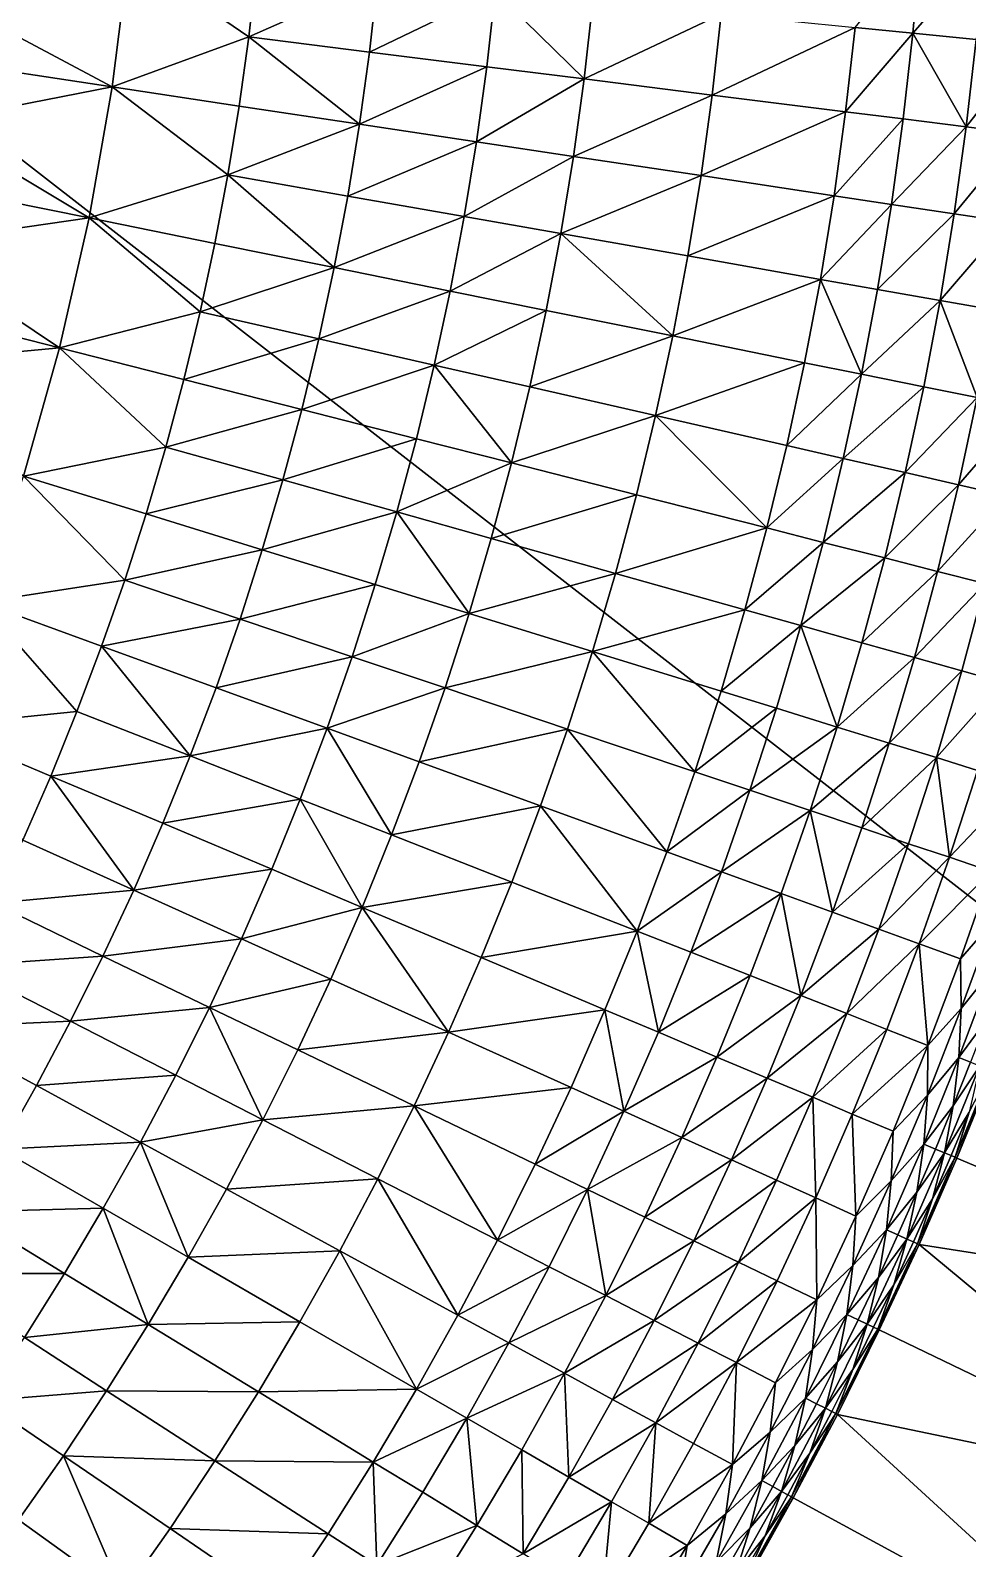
# Model space of a CAD drawing. Header units: millimetres. Extents: x -3750 to 5350, y -3750 to 3750.
# Drawn here: x 1691 to 2311, y -1229 to -226 of the extents above; entities that cross this region are included whole.
import ezdxf

# ---------------------------------------------------------------- set-up
doc = ezdxf.new("R2010")
doc.units = ezdxf.units.MM
doc.header["$MEASUREMENT"] = 0
doc.layers.add('MESH_3D', color=2, linetype='CONTINUOUS')

msp = doc.modelspace()

# ---------------------------------------------------------------- linework, layer by layer
at = {"layer": 'MESH_3D'}
for points in [[(925.3, 3634, 32500), (-2410.5, 2872.7, 32500), (3378.6, -1627.1, 32500)], [(925.3, 3634, 32500), (3634, -925.3, 32500), (3745.3, -186.9, 32500)], [(925.3, 3634, 32500), (3378.6, -1627.1, 32500), (3634, -925.3, 32500)], [(3378.6, -1627.1, 32500), (-2410.5, 2872.7, 32500), (-1955.4, -3199.8, 32500)], [(1756.3, -175.7, -885.2), (1745.4, -263.1, -885.2), (1637.2, -205.2, -939.1)], [(1756.3, -175.7, -885.2), (1835.6, -230, -840.8), (1745.4, -263.1, -885.2)], [(1756.3, -175.7, -885.2), (1840.8, -184.2, -840.8), (1835.6, -230, -840.8)], [(2279.6, -170.8, -506.1), (2274.6, -227.6, -506.1), (2236.5, -223.8, -547.3)], [(2321.4, -174, -455.7), (2274.6, -227.6, -506.1), (2279.6, -170.8, -506.1)], [(2321.4, -174, -455.7), (2316.4, -231.8, -455.7), (2274.6, -227.6, -506.1)], [(1920.8, -192.2, -794.3), (1835.6, -230, -840.8), (1840.8, -184.2, -840.8)], [(1920.8, -192.2, -794.3), (1915.4, -240, -794.3), (1835.6, -230, -840.8)], [(1998.6, -200, -744.3), (1915.4, -240, -794.3), (1920.8, -192.2, -794.3)], [(1998.6, -200, -744.3), (1993, -249.8, -744.3), (1915.4, -240, -794.3)], [(2057.3, -257.8, -698.4), (1993, -249.8, -744.3), (1998.6, -200, -744.3)], [(2063.1, -206.4, -698.4), (2057.3, -257.8, -698.4), (1998.6, -200, -744.3)], [(1745.4, -263.1, -885.2), (1631.6, -245.9, -939.1), (1637.2, -205.2, -939.1)], [(2147.9, -214.9, -630.5), (2057.3, -257.8, -698.4), (2063.1, -206.4, -698.4)], [(2147.9, -214.9, -630.5), (2141.9, -268.4, -630.5), (2057.3, -257.8, -698.4)], [(2236.5, -223.8, -547.3), (2141.9, -268.4, -630.5), (2147.9, -214.9, -630.5)], [(1745.4, -263.1, -885.2), (1835.6, -230, -840.8), (1829.3, -275.7, -840.8)], [(1908.8, -287.7, -794.3), (1829.3, -275.7, -840.8), (1835.6, -230, -840.8)], [(1915.4, -240, -794.3), (1908.8, -287.7, -794.3), (1835.6, -230, -840.8)], [(2236.5, -223.8, -547.3), (2230.2, -279.5, -547.3), (2141.9, -268.4, -630.5)], [(2274.6, -227.6, -506.1), (2230.2, -279.5, -547.3), (2236.5, -223.8, -547.3)], [(2274.6, -227.6, -506.1), (2268.2, -284.2, -506.1), (2230.2, -279.5, -547.3)], [(2309.9, -289.5, -455.7), (2268.2, -284.2, -506.1), (2274.6, -227.6, -506.1)], [(2316.4, -231.8, -455.7), (2309.9, -289.5, -455.7), (2274.6, -227.6, -506.1)], [(1993, -249.8, -744.3), (1908.8, -287.7, -794.3), (1915.4, -240, -794.3)], [(2352.2, -235.4, -406.8), (2309.9, -289.5, -455.7), (2316.4, -231.8, -455.7)], [(2352.2, -235.4, -406.8), (2345.6, -293.9, -406.8), (2309.9, -289.5, -455.7)], [(1745.4, -263.1, -885.2), (1624.9, -286.5, -939.1), (1631.6, -245.9, -939.1)], [(1993, -249.8, -744.3), (1986.1, -299.4, -744.3), (1908.8, -287.7, -794.3)], [(2057.3, -257.8, -698.4), (1986.1, -299.4, -744.3), (1993, -249.8, -744.3)], [(2057.3, -257.8, -698.4), (2050.2, -309, -698.4), (1986.1, -299.4, -744.3)], [(2141.9, -268.4, -630.5), (2050.2, -309, -698.4), (2057.3, -257.8, -698.4)], [(1745.4, -263.1, -885.2), (1730.1, -349.7, -885.2), (1624.9, -286.5, -939.1)], [(1745.4, -263.1, -885.2), (1821.9, -321.2, -840.8), (1730.1, -349.7, -885.2)], [(1745.4, -263.1, -885.2), (1829.3, -275.7, -840.8), (1821.9, -321.2, -840.8)], [(2141.9, -268.4, -630.5), (2134.6, -321.7, -630.5), (2050.2, -309, -698.4)], [(2230.2, -279.5, -547.3), (2134.6, -321.7, -630.5), (2141.9, -268.4, -630.5)], [(1908.8, -287.7, -794.3), (1821.9, -321.2, -840.8), (1829.3, -275.7, -840.8)], [(2230.2, -279.5, -547.3), (2222.5, -335, -547.3), (2134.6, -321.7, -630.5)], [(2268.2, -284.2, -506.1), (2222.5, -335, -547.3), (2230.2, -279.5, -547.3)], [(1730.1, -349.7, -885.2), (1617.3, -326.9, -939.1), (1624.9, -286.5, -939.1)], [(1908.8, -287.7, -794.3), (1901.1, -335.2, -794.3), (1821.9, -321.2, -840.8)], [(1986.1, -299.4, -744.3), (1901.1, -335.2, -794.3), (1908.8, -287.7, -794.3)], [(2268.2, -284.2, -506.1), (2260.4, -340.7, -506.1), (2222.5, -335, -547.3)], [(2309.9, -289.5, -455.7), (2260.4, -340.7, -506.1), (2268.2, -284.2, -506.1)], [(2309.9, -289.5, -455.7), (2301.9, -347, -455.7), (2260.4, -340.7, -506.1)], [(2345.6, -293.9, -406.8), (2301.9, -347, -455.7), (2309.9, -289.5, -455.7)], [(1986.1, -299.4, -744.3), (1978.1, -348.8, -744.3), (1901.1, -335.2, -794.3)], [(2050.2, -309, -698.4), (1978.1, -348.8, -744.3), (1986.1, -299.4, -744.3)], [(2345.6, -293.9, -406.8), (2337.5, -352.3, -406.8), (2301.9, -347, -455.7)], [(2050.2, -309, -698.4), (2041.9, -360, -698.4), (1978.1, -348.8, -744.3)], [(2134.6, -321.7, -630.5), (2041.9, -360, -698.4), (2050.2, -309, -698.4)], [(1730.1, -349.7, -885.2), (1608.6, -367.2, -939.1), (1617.3, -326.9, -939.1)], [(1730.1, -349.7, -885.2), (1821.9, -321.2, -840.8), (1813.3, -366.6, -840.8)], [(1892.1, -382.5, -794.3), (1813.3, -366.6, -840.8), (1821.9, -321.2, -840.8)], [(1901.1, -335.2, -794.3), (1892.1, -382.5, -794.3), (1821.9, -321.2, -840.8)], [(2134.6, -321.7, -630.5), (2125.9, -374.8, -630.5), (2041.9, -360, -698.4)], [(2222.5, -335, -547.3), (2125.9, -374.8, -630.5), (2134.6, -321.7, -630.5)], [(1978.1, -348.8, -744.3), (1892.1, -382.5, -794.3), (1901.1, -335.2, -794.3)], [(2222.5, -335, -547.3), (2213.5, -390.3, -547.3), (2125.9, -374.8, -630.5)], [(2260.4, -340.7, -506.1), (2213.5, -390.3, -547.3), (2222.5, -335, -547.3)], [(2260.4, -340.7, -506.1), (2251.2, -396.9, -506.1), (2213.5, -390.3, -547.3)], [(2301.9, -347, -455.7), (2251.2, -396.9, -506.1), (2260.4, -340.7, -506.1)], [(1730.1, -349.7, -885.2), (1710.5, -435.5, -885.2), (1608.6, -367.2, -939.1)], [(1730.1, -349.7, -885.2), (1803.6, -411.7, -840.8), (1710.5, -435.5, -885.2)], [(1730.1, -349.7, -885.2), (1813.3, -366.6, -840.8), (1803.6, -411.7, -840.8)], [(1978.1, -348.8, -744.3), (1968.7, -398, -744.3), (1892.1, -382.5, -794.3)], [(2041.9, -360, -698.4), (1968.7, -398, -744.3), (1978.1, -348.8, -744.3)], [(2301.9, -347, -455.7), (2292.6, -404.2, -455.7), (2251.2, -396.9, -506.1)], [(2337.5, -352.3, -406.8), (2292.6, -404.2, -455.7), (2301.9, -347, -455.7)], [(2041.9, -360, -698.4), (2032.3, -410.8, -698.4), (1968.7, -398, -744.3)], [(2115.9, -427.7, -630.5), (2032.3, -410.8, -698.4), (2041.9, -360, -698.4)], [(2125.9, -374.8, -630.5), (2115.9, -427.7, -630.5), (2041.9, -360, -698.4)], [(2337.5, -352.3, -406.8), (2328, -410.5, -406.8), (2292.6, -404.2, -455.7)], [(1710.5, -435.5, -885.2), (1599, -407.1, -939.1), (1608.6, -367.2, -939.1)], [(1892.1, -382.5, -794.3), (1803.6, -411.7, -840.8), (1813.3, -366.6, -840.8)], [(2213.5, -390.3, -547.3), (2115.9, -427.7, -630.5), (2125.9, -374.8, -630.5)], [(1892.1, -382.5, -794.3), (1882, -429.5, -794.3), (1803.6, -411.7, -840.8)], [(1968.7, -398, -744.3), (1882, -429.5, -794.3), (1892.1, -382.5, -794.3)], [(2213.5, -390.3, -547.3), (2203.1, -445.4, -547.3), (2115.9, -427.7, -630.5)], [(2240.6, -453, -506.1), (2203.1, -445.4, -547.3), (2213.5, -390.3, -547.3)], [(2251.2, -396.9, -506.1), (2240.6, -453, -506.1), (2213.5, -390.3, -547.3)], [(1968.7, -398, -744.3), (1958.2, -446.9, -744.3), (1882, -429.5, -794.3)], [(2032.3, -410.8, -698.4), (1958.2, -446.9, -744.3), (1968.7, -398, -744.3)], [(2292.6, -404.2, -455.7), (2240.6, -453, -506.1), (2251.2, -396.9, -506.1)], [(1710.5, -435.5, -885.2), (1588.3, -446.9, -939.1), (1599, -407.1, -939.1)], [(2032.3, -410.8, -698.4), (2021.4, -461.4, -698.4), (1958.2, -446.9, -744.3)], [(2115.9, -427.7, -630.5), (2021.4, -461.4, -698.4), (2032.3, -410.8, -698.4)], [(2292.6, -404.2, -455.7), (2281.8, -461.3, -455.7), (2240.6, -453, -506.1)], [(2317.1, -468.4, -406.8), (2281.8, -461.3, -455.7), (2292.6, -404.2, -455.7)], [(2328, -410.5, -406.8), (2317.1, -468.4, -406.8), (2292.6, -404.2, -455.7)], [(1710.5, -435.5, -885.2), (1803.6, -411.7, -840.8), (1792.8, -456.5, -840.8)], [(1882, -429.5, -794.3), (1792.8, -456.5, -840.8), (1803.6, -411.7, -840.8)], [(1882, -429.5, -794.3), (1870.7, -476.3, -794.3), (1792.8, -456.5, -840.8)], [(1958.2, -446.9, -744.3), (1870.7, -476.3, -794.3), (1882, -429.5, -794.3)], [(2115.9, -427.7, -630.5), (2104.5, -480.3, -630.5), (2021.4, -461.4, -698.4)], [(2203.1, -445.4, -547.3), (2104.5, -480.3, -630.5), (2115.9, -427.7, -630.5)], [(1710.5, -435.5, -885.2), (1686.7, -520.3, -885.2), (1588.3, -446.9, -939.1)], [(1710.5, -435.5, -885.2), (1780.9, -501.1, -840.8), (1686.7, -520.3, -885.2)], [(1710.5, -435.5, -885.2), (1792.8, -456.5, -840.8), (1780.9, -501.1, -840.8)], [(1958.2, -446.9, -744.3), (1946.5, -495.6, -744.3), (1870.7, -476.3, -794.3)], [(2009.3, -511.6, -698.4), (1946.5, -495.6, -744.3), (1958.2, -446.9, -744.3)], [(2021.4, -461.4, -698.4), (2009.3, -511.6, -698.4), (1958.2, -446.9, -744.3)], [(2203.1, -445.4, -547.3), (2191.3, -500.1, -547.3), (2104.5, -480.3, -630.5)], [(2240.6, -453, -506.1), (2191.3, -500.1, -547.3), (2203.1, -445.4, -547.3)], [(1870.7, -476.3, -794.3), (1780.9, -501.1, -840.8), (1792.8, -456.5, -840.8)], [(2104.5, -480.3, -630.5), (2009.3, -511.6, -698.4), (2021.4, -461.4, -698.4)], [(2240.6, -453, -506.1), (2228.6, -508.7, -506.1), (2191.3, -500.1, -547.3)], [(2281.8, -461.3, -455.7), (2228.6, -508.7, -506.1), (2240.6, -453, -506.1)], [(2281.8, -461.3, -455.7), (2269.6, -518, -455.7), (2228.6, -508.7, -506.1)], [(2317.1, -468.4, -406.8), (2269.6, -518, -455.7), (2281.8, -461.3, -455.7)], [(2317.1, -468.4, -406.8), (2304.7, -526, -406.8), (2269.6, -518, -455.7)], [(2349.1, -474.9, -355.7), (2304.7, -526, -406.8), (2317.1, -468.4, -406.8)], [(1870.7, -476.3, -794.3), (1858.2, -522.8, -794.3), (1780.9, -501.1, -840.8)], [(1946.5, -495.6, -744.3), (1858.2, -522.8, -794.3), (1870.7, -476.3, -794.3)], [(2104.5, -480.3, -630.5), (2091.9, -532.7, -630.5), (2009.3, -511.6, -698.4)], [(2178.1, -554.6, -547.3), (2091.9, -532.7, -630.5), (2104.5, -480.3, -630.5)], [(2191.3, -500.1, -547.3), (2178.1, -554.6, -547.3), (2104.5, -480.3, -630.5)], [(2349.1, -474.9, -355.7), (2336.5, -533.3, -355.7), (2304.7, -526, -406.8)], [(1686.7, -520.3, -885.2), (1780.9, -501.1, -840.8), (1767.8, -545.3, -840.8)], [(1858.2, -522.8, -794.3), (1767.8, -545.3, -840.8), (1780.9, -501.1, -840.8)], [(1946.5, -495.6, -744.3), (1933.5, -544, -744.3), (1858.2, -522.8, -794.3)], [(2009.3, -511.6, -698.4), (1933.5, -544, -744.3), (1946.5, -495.6, -744.3)], [(2228.6, -508.7, -506.1), (2178.1, -554.6, -547.3), (2191.3, -500.1, -547.3)], [(2009.3, -511.6, -698.4), (1995.9, -561.6, -698.4), (1933.5, -544, -744.3)], [(2091.9, -532.7, -630.5), (1995.9, -561.6, -698.4), (2009.3, -511.6, -698.4)], [(2228.6, -508.7, -506.1), (2215.3, -564.1, -506.1), (2178.1, -554.6, -547.3)], [(2269.6, -518, -455.7), (2215.3, -564.1, -506.1), (2228.6, -508.7, -506.1)], [(1686.7, -520.3, -885.2), (1753.7, -589.2, -840.8), (1658.6, -603.7, -885.2)], [(1686.7, -520.3, -885.2), (1767.8, -545.3, -840.8), (1753.7, -589.2, -840.8)], [(2269.6, -518, -455.7), (2256, -574.4, -455.7), (2215.3, -564.1, -506.1)], [(2304.7, -526, -406.8), (2256, -574.4, -455.7), (2269.6, -518, -455.7)], [(1858.2, -522.8, -794.3), (1844.6, -569, -794.3), (1767.8, -545.3, -840.8)], [(1933.5, -544, -744.3), (1844.6, -569, -794.3), (1858.2, -522.8, -794.3)], [(2304.7, -526, -406.8), (2290.8, -583.3, -406.8), (2256, -574.4, -455.7)], [(2336.5, -533.3, -355.7), (2290.8, -583.3, -406.8), (2304.7, -526, -406.8)], [(2091.9, -532.7, -630.5), (2078, -584.7, -630.5), (1995.9, -561.6, -698.4)], [(2178.1, -554.6, -547.3), (2078, -584.7, -630.5), (2091.9, -532.7, -630.5)], [(2336.5, -533.3, -355.7), (2322.5, -591.4, -355.7), (2290.8, -583.3, -406.8)], [(1844.6, -569, -794.3), (1753.7, -589.2, -840.8), (1767.8, -545.3, -840.8)], [(1933.5, -544, -744.3), (1919.3, -592, -744.3), (1844.6, -569, -794.3)], [(1981.3, -611.1, -698.4), (1919.3, -592, -744.3), (1933.5, -544, -744.3)], [(1995.9, -561.6, -698.4), (1981.3, -611.1, -698.4), (1933.5, -544, -744.3)], [(2078, -584.7, -630.5), (1981.3, -611.1, -698.4), (1995.9, -561.6, -698.4)], [(2178.1, -554.6, -547.3), (2163.6, -608.7, -547.3), (2078, -584.7, -630.5)], [(2215.3, -564.1, -506.1), (2163.6, -608.7, -547.3), (2178.1, -554.6, -547.3)], [(1844.6, -569, -794.3), (1829.9, -614.8, -794.3), (1753.7, -589.2, -840.8)], [(1919.3, -592, -744.3), (1829.9, -614.8, -794.3), (1844.6, -569, -794.3)], [(2215.3, -564.1, -506.1), (2200.5, -619.1, -506.1), (2163.6, -608.7, -547.3)], [(2256, -574.4, -455.7), (2200.5, -619.1, -506.1), (2215.3, -564.1, -506.1)], [(2256, -574.4, -455.7), (2240.9, -630.5, -455.7), (2200.5, -619.1, -506.1)], [(2290.8, -583.3, -406.8), (2240.9, -630.5, -455.7), (2256, -574.4, -455.7)], [(1658.6, -603.7, -885.2), (1753.7, -589.2, -840.8), (1738.4, -632.7, -840.8)], [(1829.9, -614.8, -794.3), (1738.4, -632.7, -840.8), (1753.7, -589.2, -840.8)], [(1919.3, -592, -744.3), (1904, -639.7, -744.3), (1829.9, -614.8, -794.3)], [(1981.3, -611.1, -698.4), (1904, -639.7, -744.3), (1919.3, -592, -744.3)], [(2078, -584.7, -630.5), (2062.8, -636.3, -630.5), (1981.3, -611.1, -698.4)], [(2163.6, -608.7, -547.3), (2062.8, -636.3, -630.5), (2078, -584.7, -630.5)], [(2290.8, -583.3, -406.8), (2275.6, -640.2, -406.8), (2240.9, -630.5, -455.7)], [(2322.5, -591.4, -355.7), (2275.6, -640.2, -406.8), (2290.8, -583.3, -406.8)], [(2322.5, -591.4, -355.7), (2307.1, -649.1, -355.7), (2275.6, -640.2, -406.8)], [(2334.4, -656.8, -303.8), (2307.1, -649.1, -355.7), (2322.5, -591.4, -355.7)], [(1658.6, -603.7, -885.2), (1722.1, -675.9, -840.8), (1626.5, -685.6, -885.2)], [(1658.6, -603.7, -885.2), (1738.4, -632.7, -840.8), (1722.1, -675.9, -840.8)], [(1981.3, -611.1, -698.4), (1965.4, -660.3, -698.4), (1904, -639.7, -744.3)], [(2062.8, -636.3, -630.5), (1965.4, -660.3, -698.4), (1981.3, -611.1, -698.4)], [(2163.6, -608.7, -547.3), (2147.8, -662.5, -547.3), (2062.8, -636.3, -630.5)], [(2200.5, -619.1, -506.1), (2147.8, -662.5, -547.3), (2163.6, -608.7, -547.3)], [(1829.9, -614.8, -794.3), (1814, -660.2, -794.3), (1738.4, -632.7, -840.8)], [(1904, -639.7, -744.3), (1814, -660.2, -794.3), (1829.9, -614.8, -794.3)], [(2200.5, -619.1, -506.1), (2184.4, -673.8, -506.1), (2147.8, -662.5, -547.3)], [(2224.5, -686.2, -455.7), (2184.4, -673.8, -506.1), (2200.5, -619.1, -506.1)], [(2240.9, -630.5, -455.7), (2224.5, -686.2, -455.7), (2200.5, -619.1, -506.1)], [(2275.6, -640.2, -406.8), (2224.5, -686.2, -455.7), (2240.9, -630.5, -455.7)], [(1796.9, -705.2, -794.3), (1722.1, -675.9, -840.8), (1738.4, -632.7, -840.8)], [(1814, -660.2, -794.3), (1796.9, -705.2, -794.3), (1738.4, -632.7, -840.8)], [(1904, -639.7, -744.3), (1887.4, -687, -744.3), (1814, -660.2, -794.3)], [(1965.4, -660.3, -698.4), (1887.4, -687, -744.3), (1904, -639.7, -744.3)], [(2062.8, -636.3, -630.5), (2046.3, -687.5, -630.5), (1965.4, -660.3, -698.4)], [(2130.6, -715.8, -547.3), (2046.3, -687.5, -630.5), (2062.8, -636.3, -630.5)], [(2147.8, -662.5, -547.3), (2130.6, -715.8, -547.3), (2062.8, -636.3, -630.5)], [(2275.6, -640.2, -406.8), (2258.9, -696.8, -406.8), (2224.5, -686.2, -455.7)], [(2307.1, -649.1, -355.7), (2258.9, -696.8, -406.8), (2275.6, -640.2, -406.8)], [(2307.1, -649.1, -355.7), (2290.2, -706.4, -355.7), (2258.9, -696.8, -406.8)], [(2334.4, -656.8, -303.8), (2290.2, -706.4, -355.7), (2307.1, -649.1, -355.7)], [(1887.4, -687, -744.3), (1796.9, -705.2, -794.3), (1814, -660.2, -794.3)], [(1965.4, -660.3, -698.4), (1948.3, -709.1, -698.4), (1887.4, -687, -744.3)], [(2046.3, -687.5, -630.5), (1948.3, -709.1, -698.4), (1965.4, -660.3, -698.4)], [(2334.4, -656.8, -303.8), (2317.3, -714.8, -303.8), (2290.2, -706.4, -355.7)], [(2184.4, -673.8, -506.1), (2130.6, -715.8, -547.3), (2147.8, -662.5, -547.3)], [(1626.5, -685.6, -885.2), (1722.1, -675.9, -840.8), (1704.7, -718.6, -840.8)], [(1796.9, -705.2, -794.3), (1704.7, -718.6, -840.8), (1722.1, -675.9, -840.8)], [(2184.4, -673.8, -506.1), (2166.9, -728, -506.1), (2130.6, -715.8, -547.3)], [(2224.5, -686.2, -455.7), (2166.9, -728, -506.1), (2184.4, -673.8, -506.1)], [(1626.5, -685.6, -885.2), (1704.7, -718.6, -840.8), (1686.3, -760.9, -840.8)], [(1887.4, -687, -744.3), (1869.7, -733.8, -744.3), (1796.9, -705.2, -794.3)], [(1930.1, -757.5, -698.4), (1869.7, -733.8, -744.3), (1887.4, -687, -744.3)], [(1948.3, -709.1, -698.4), (1930.1, -757.5, -698.4), (1887.4, -687, -744.3)], [(2046.3, -687.5, -630.5), (2028.5, -738.3, -630.5), (1948.3, -709.1, -698.4)], [(2112.1, -768.7, -547.3), (2028.5, -738.3, -630.5), (2046.3, -687.5, -630.5)], [(2130.6, -715.8, -547.3), (2112.1, -768.7, -547.3), (2046.3, -687.5, -630.5)], [(2224.5, -686.2, -455.7), (2206.7, -741.4, -455.7), (2166.9, -728, -506.1)], [(2258.9, -696.8, -406.8), (2206.7, -741.4, -455.7), (2224.5, -686.2, -455.7)], [(2258.9, -696.8, -406.8), (2240.8, -752.9, -406.8), (2206.7, -741.4, -455.7)], [(2290.2, -706.4, -355.7), (2240.8, -752.9, -406.8), (2258.9, -696.8, -406.8)], [(1796.9, -705.2, -794.3), (1778.8, -749.8, -794.3), (1704.7, -718.6, -840.8)], [(1869.7, -733.8, -744.3), (1778.8, -749.8, -794.3), (1796.9, -705.2, -794.3)], [(2028.5, -738.3, -630.5), (1930.1, -757.5, -698.4), (1948.3, -709.1, -698.4)], [(2290.2, -706.4, -355.7), (2271.8, -763.3, -355.7), (2240.8, -752.9, -406.8)], [(2298.8, -772.3, -303.8), (2271.8, -763.3, -355.7), (2290.2, -706.4, -355.7)], [(2317.3, -714.8, -303.8), (2298.8, -772.3, -303.8), (2290.2, -706.4, -355.7)], [(1759.6, -793.9, -794.3), (1686.3, -760.9, -840.8), (1704.7, -718.6, -840.8)], [(1778.8, -749.8, -794.3), (1759.6, -793.9, -794.3), (1704.7, -718.6, -840.8)], [(2166.9, -728, -506.1), (2112.1, -768.7, -547.3), (2130.6, -715.8, -547.3)], [(2345.2, -723.4, -238.1), (2298.8, -772.3, -303.8), (2317.3, -714.8, -303.8)], [(2166.9, -728, -506.1), (2148.1, -781.8, -506.1), (2112.1, -768.7, -547.3)], [(2206.7, -741.4, -455.7), (2148.1, -781.8, -506.1), (2166.9, -728, -506.1)], [(2345.2, -723.4, -238.1), (2326.4, -781.6, -238.1), (2298.8, -772.3, -303.8)], [(1869.7, -733.8, -744.3), (1850.9, -780.2, -744.3), (1778.8, -749.8, -794.3)], [(1910.6, -805.4, -698.4), (1850.9, -780.2, -744.3), (1869.7, -733.8, -744.3)], [(1930.1, -757.5, -698.4), (1910.6, -805.4, -698.4), (1869.7, -733.8, -744.3)], [(2028.5, -738.3, -630.5), (2009.5, -788.7, -630.5), (1930.1, -757.5, -698.4)], [(2092.3, -821.1, -547.3), (2009.5, -788.7, -630.5), (2028.5, -738.3, -630.5)], [(2112.1, -768.7, -547.3), (2092.3, -821.1, -547.3), (2028.5, -738.3, -630.5)], [(2206.7, -741.4, -455.7), (2187.5, -796.2, -455.7), (2148.1, -781.8, -506.1)], [(2221.4, -808.5, -406.8), (2187.5, -796.2, -455.7), (2206.7, -741.4, -455.7)], [(2240.8, -752.9, -406.8), (2221.4, -808.5, -406.8), (2206.7, -741.4, -455.7)], [(1850.9, -780.2, -744.3), (1759.6, -793.9, -794.3), (1778.8, -749.8, -794.3)], [(1759.6, -793.9, -794.3), (1666.8, -802.7, -840.8), (1686.3, -760.9, -840.8)], [(2009.5, -788.7, -630.5), (1910.6, -805.4, -698.4), (1930.1, -757.5, -698.4)], [(2271.8, -763.3, -355.7), (2221.4, -808.5, -406.8), (2240.8, -752.9, -406.8)], [(2148.1, -781.8, -506.1), (2092.3, -821.1, -547.3), (2112.1, -768.7, -547.3)], [(2271.8, -763.3, -355.7), (2252.1, -819.7, -355.7), (2221.4, -808.5, -406.8)], [(2298.8, -772.3, -303.8), (2252.1, -819.7, -355.7), (2271.8, -763.3, -355.7)], [(2298.8, -772.3, -303.8), (2278.8, -829.4, -303.8), (2252.1, -819.7, -355.7)], [(2326.4, -781.6, -238.1), (2278.8, -829.4, -303.8), (2298.8, -772.3, -303.8)], [(1850.9, -780.2, -744.3), (1830.8, -826.1, -744.3), (1759.6, -793.9, -794.3)], [(1910.6, -805.4, -698.4), (1830.8, -826.1, -744.3), (1850.9, -780.2, -744.3)], [(2148.1, -781.8, -506.1), (2127.9, -835.1, -506.1), (2092.3, -821.1, -547.3)], [(2187.5, -796.2, -455.7), (2127.9, -835.1, -506.1), (2148.1, -781.8, -506.1)], [(2326.4, -781.6, -238.1), (2306.2, -839.4, -238.1), (2278.8, -829.4, -303.8)], [(2327.7, -814.5, -205.3), (2306.2, -839.4, -238.1), (2326.4, -781.6, -238.1)], [(2009.5, -788.7, -630.5), (1989.2, -838.5, -630.5), (1910.6, -805.4, -698.4)], [(2092.3, -821.1, -547.3), (1989.2, -838.5, -630.5), (2009.5, -788.7, -630.5)], [(1739.2, -837.6, -794.3), (1646.3, -844, -840.8), (1666.8, -802.7, -840.8)], [(1759.6, -793.9, -794.3), (1739.2, -837.6, -794.3), (1666.8, -802.7, -840.8)], [(1830.8, -826.1, -744.3), (1739.2, -837.6, -794.3), (1759.6, -793.9, -794.3)], [(2187.5, -796.2, -455.7), (2167, -850.5, -455.7), (2127.9, -835.1, -506.1)], [(2200.5, -863.6, -406.8), (2167, -850.5, -455.7), (2187.5, -796.2, -455.7)], [(2221.4, -808.5, -406.8), (2200.5, -863.6, -406.8), (2187.5, -796.2, -455.7)], [(1910.6, -805.4, -698.4), (1889.9, -852.8, -698.4), (1830.8, -826.1, -744.3)], [(1967.6, -887.8, -630.5), (1889.9, -852.8, -698.4), (1910.6, -805.4, -698.4)], [(1989.2, -838.5, -630.5), (1967.6, -887.8, -630.5), (1910.6, -805.4, -698.4)], [(2252.1, -819.7, -355.7), (2200.5, -863.6, -406.8), (2221.4, -808.5, -406.8)], [(2092.3, -821.1, -547.3), (2071.1, -873.1, -547.3), (1989.2, -838.5, -630.5)], [(2106.4, -887.9, -506.1), (2071.1, -873.1, -547.3), (2092.3, -821.1, -547.3)], [(2127.9, -835.1, -506.1), (2106.4, -887.9, -506.1), (2092.3, -821.1, -547.3)], [(2252.1, -819.7, -355.7), (2231, -875.6, -355.7), (2200.5, -863.6, -406.8)], [(2278.8, -829.4, -303.8), (2231, -875.6, -355.7), (2252.1, -819.7, -355.7)], [(2327.7, -814.5, -205.3), (2306.6, -872.3, -205.3), (2306.2, -839.4, -238.1)], [(2327.7, -814.5, -205.3), (2326.9, -846.9, -171.9), (2306.6, -872.3, -205.3)], [(1830.8, -826.1, -744.3), (1809.7, -871.5, -744.3), (1739.2, -837.6, -794.3)], [(1889.9, -852.8, -698.4), (1809.7, -871.5, -744.3), (1830.8, -826.1, -744.3)], [(2278.8, -829.4, -303.8), (2257.4, -886, -303.8), (2231, -875.6, -355.7)], [(2284.6, -896.6, -238.1), (2257.4, -886, -303.8), (2278.8, -829.4, -303.8)], [(2306.2, -839.4, -238.1), (2284.6, -896.6, -238.1), (2278.8, -829.4, -303.8)], [(1739.2, -837.6, -794.3), (1717.8, -880.7, -794.3), (1646.3, -844, -840.8)], [(1809.7, -871.5, -744.3), (1717.8, -880.7, -794.3), (1739.2, -837.6, -794.3)], [(2071.1, -873.1, -547.3), (1967.6, -887.8, -630.5), (1989.2, -838.5, -630.5)], [(2167, -850.5, -455.7), (2106.4, -887.9, -506.1), (2127.9, -835.1, -506.1)], [(2306.6, -872.3, -205.3), (2284.6, -896.6, -238.1), (2306.2, -839.4, -238.1)], [(1717.8, -880.7, -794.3), (1624.7, -884.8, -840.8), (1646.3, -844, -840.8)], [(1889.9, -852.8, -698.4), (1868, -899.6, -698.4), (1809.7, -871.5, -744.3)], [(1967.6, -887.8, -630.5), (1868, -899.6, -698.4), (1889.9, -852.8, -698.4)], [(2167, -850.5, -455.7), (2145.1, -904.3, -455.7), (2106.4, -887.9, -506.1)], [(2200.5, -863.6, -406.8), (2145.1, -904.3, -455.7), (2167, -850.5, -455.7)], [(2306.6, -872.3, -205.3), (2326.9, -846.9, -171.9), (2305.1, -904.7, -171.9)], [(2323.9, -878.8, -138.7), (2305.1, -904.7, -171.9), (2326.9, -846.9, -171.9)], [(1809.7, -871.5, -744.3), (1787.4, -916.3, -744.3), (1717.8, -880.7, -794.3)], [(1845, -945.9, -698.4), (1787.4, -916.3, -744.3), (1809.7, -871.5, -744.3)], [(1868, -899.6, -698.4), (1845, -945.9, -698.4), (1809.7, -871.5, -744.3)], [(2071.1, -873.1, -547.3), (2048.7, -924.4, -547.3), (1967.6, -887.8, -630.5)], [(2083.6, -940.2, -506.1), (2048.7, -924.4, -547.3), (2071.1, -873.1, -547.3)], [(2106.4, -887.9, -506.1), (2083.6, -940.2, -506.1), (2071.1, -873.1, -547.3)], [(2200.5, -863.6, -406.8), (2178.3, -918.2, -406.8), (2145.1, -904.3, -455.7)], [(2231, -875.6, -355.7), (2178.3, -918.2, -406.8), (2200.5, -863.6, -406.8)], [(2306.6, -872.3, -205.3), (2284.2, -929.5, -205.3), (2284.6, -896.6, -238.1)], [(2306.6, -872.3, -205.3), (2305.1, -904.7, -171.9), (2284.2, -929.5, -205.3)], [(1717.8, -880.7, -794.3), (1695.3, -923.2, -794.3), (1624.7, -884.8, -840.8)], [(1787.4, -916.3, -744.3), (1695.3, -923.2, -794.3), (1717.8, -880.7, -794.3)], [(2231, -875.6, -355.7), (2208.4, -930.9, -355.7), (2178.3, -918.2, -406.8)], [(2257.4, -886, -303.8), (2208.4, -930.9, -355.7), (2231, -875.6, -355.7)], [(2323.9, -878.8, -138.7), (2312.8, -907.7, -138.7), (2305.1, -904.7, -171.9)], [(1695.3, -923.2, -794.3), (1671.8, -965.2, -794.3), (1624.7, -884.8, -840.8)], [(1967.6, -887.8, -630.5), (1944.9, -936.6, -630.5), (1868, -899.6, -698.4)], [(2048.7, -924.4, -547.3), (1944.9, -936.6, -630.5), (1967.6, -887.8, -630.5)], [(2145.1, -904.3, -455.7), (2083.6, -940.2, -506.1), (2106.4, -887.9, -506.1)], [(2257.4, -886, -303.8), (2234.6, -942, -303.8), (2208.4, -930.9, -355.7)], [(2284.6, -896.6, -238.1), (2234.6, -942, -303.8), (2257.4, -886, -303.8)], [(1944.9, -936.6, -630.5), (1845, -945.9, -698.4), (1868, -899.6, -698.4)], [(2284.6, -896.6, -238.1), (2261.5, -953.3, -238.1), (2234.6, -942, -303.8)], [(2284.2, -929.5, -205.3), (2261.5, -953.3, -238.1), (2284.6, -896.6, -238.1)], [(2145.1, -904.3, -455.7), (2121.9, -957.5, -455.7), (2083.6, -940.2, -506.1)], [(2178.3, -918.2, -406.8), (2121.9, -957.5, -455.7), (2145.1, -904.3, -455.7)], [(2284.2, -929.5, -205.3), (2305.1, -904.7, -171.9), (2281.8, -961.9, -171.9)], [(2301.3, -936.5, -138.7), (2281.8, -961.9, -171.9), (2305.1, -904.7, -171.9)], [(2301.3, -936.5, -138.7), (2318.9, -910.1, -105.2), (2295.5, -967.6, -105.2)], [(2311.8, -940.7, -71.9), (2295.5, -967.6, -105.2), (2318.9, -910.1, -105.2)], [(2312.8, -907.7, -138.7), (2301.3, -936.5, -138.7), (2305.1, -904.7, -171.9)], [(2312.8, -907.7, -138.7), (2318.9, -910.1, -105.2), (2301.3, -936.5, -138.7)], [(2326.1, -912.9, -38.4), (2303.7, -971.1), (2302.6, -970.6, -38.4)], [(2311.8, -940.7, -71.9), (2326.1, -912.9, -38.4), (2302.6, -970.6, -38.4)], [(2326.1, -912.9, -38.4), (2327.2, -913.4), (2303.7, -971.1)], [(1764, -960.6, -744.3), (1671.8, -965.2, -794.3), (1695.3, -923.2, -794.3)], [(1787.4, -916.3, -744.3), (1764, -960.6, -744.3), (1695.3, -923.2, -794.3)], [(1845, -945.9, -698.4), (1764, -960.6, -744.3), (1787.4, -916.3, -744.3)], [(2178.3, -918.2, -406.8), (2154.7, -972.3, -406.8), (2121.9, -957.5, -455.7)], [(2208.4, -930.9, -355.7), (2154.7, -972.3, -406.8), (2178.3, -918.2, -406.8)], [(2327.2, -913.4, 24000), (2303.7, -971.1), (2327.2, -913.4)], [(2327.2, -913.4, 24000), (2303.7, -971.1, 24000), (2303.7, -971.1)], [(2534.1, -1068.2, 24200), (2303.7, -971.1, 24000), (2327.2, -913.4, 24000)], [(2048.7, -924.4, -547.3), (2025, -975.2, -547.3), (1944.9, -936.6, -630.5)], [(2083.6, -940.2, -506.1), (2025, -975.2, -547.3), (2048.7, -924.4, -547.3)], [(2208.4, -930.9, -355.7), (2184.5, -985.7, -355.7), (2154.7, -972.3, -406.8)], [(2210.4, -997.4, -303.8), (2184.5, -985.7, -355.7), (2208.4, -930.9, -355.7)], [(2234.6, -942, -303.8), (2210.4, -997.4, -303.8), (2208.4, -930.9, -355.7)], [(2284.2, -929.5, -205.3), (2281.8, -961.9, -171.9), (2260.3, -986.2, -205.3)], [(2284.2, -929.5, -205.3), (2260.3, -986.2, -205.3), (2261.5, -953.3, -238.1)], [(1944.9, -936.6, -630.5), (1920.9, -984.8, -630.5), (1845, -945.9, -698.4)], [(2000.1, -1025.4, -547.3), (1920.9, -984.8, -630.5), (1944.9, -936.6, -630.5)], [(2025, -975.2, -547.3), (2000.1, -1025.4, -547.3), (1944.9, -936.6, -630.5)], [(2083.6, -940.2, -506.1), (2059.6, -991.8, -506.1), (2025, -975.2, -547.3)], [(2121.9, -957.5, -455.7), (2059.6, -991.8, -506.1), (2083.6, -940.2, -506.1)], [(2237, -1009.4, -238.1), (2210.4, -997.4, -303.8), (2234.6, -942, -303.8)], [(2261.5, -953.3, -238.1), (2237, -1009.4, -238.1), (2234.6, -942, -303.8)], [(2301.3, -936.5, -138.7), (2289.5, -965.1, -138.7), (2281.8, -961.9, -171.9)], [(2301.3, -936.5, -138.7), (2295.5, -967.6, -105.2), (2289.5, -965.1, -138.7)], [(2311.8, -940.7, -71.9), (2299.9, -969.5, -71.9), (2295.5, -967.6, -105.2)], [(2311.8, -940.7, -71.9), (2302.6, -970.6, -38.4), (2299.9, -969.5, -71.9)], [(1845, -945.9, -698.4), (1820.9, -991.6, -698.4), (1764, -960.6, -744.3)], [(1920.9, -984.8, -630.5), (1820.9, -991.6, -698.4), (1845, -945.9, -698.4)], [(2260.3, -986.2, -205.3), (2237, -1009.4, -238.1), (2261.5, -953.3, -238.1)], [(1764, -960.6, -744.3), (1739.5, -1004.3, -744.3), (1671.8, -965.2, -794.3)], [(1795.6, -1036.7, -698.4), (1739.5, -1004.3, -744.3), (1764, -960.6, -744.3)], [(1820.9, -991.6, -698.4), (1795.6, -1036.7, -698.4), (1764, -960.6, -744.3)], [(2121.9, -957.5, -455.7), (2097.4, -1010.1, -455.7), (2059.6, -991.8, -506.1)], [(2154.7, -972.3, -406.8), (2097.4, -1010.1, -455.7), (2121.9, -957.5, -455.7)], [(2260.3, -986.2, -205.3), (2281.8, -961.9, -171.9), (2257.1, -1018.5, -171.9)], [(2277.2, -993.6, -138.7), (2257.1, -1018.5, -171.9), (2281.8, -961.9, -171.9)], [(2289.5, -965.1, -138.7), (2277.2, -993.6, -138.7), (2281.8, -961.9, -171.9)], [(1739.5, -1004.3, -744.3), (1647.2, -1006.6, -794.3), (1671.8, -965.2, -794.3)], [(2154.7, -972.3, -406.8), (2129.8, -1025.7, -406.8), (2097.4, -1010.1, -455.7)], [(2184.5, -985.7, -355.7), (2129.8, -1025.7, -406.8), (2154.7, -972.3, -406.8)], [(2277.2, -993.6, -138.7), (2295.5, -967.6, -105.2), (2270.7, -1024.6, -105.2)], [(2287.6, -998.1, -71.9), (2270.7, -1024.6, -105.2), (2295.5, -967.6, -105.2)], [(2289.5, -965.1, -138.7), (2295.5, -967.6, -105.2), (2277.2, -993.6, -138.7)], [(2302.6, -970.6, -38.4), (2278.8, -1028.2), (2277.7, -1027.7, -38.4)], [(2287.6, -998.1, -71.9), (2302.6, -970.6, -38.4), (2277.7, -1027.7, -38.4)], [(2302.6, -970.6, -38.4), (2303.7, -971.1), (2278.8, -1028.2)], [(2303.7, -971.1, 24000), (2278.8, -1028.2), (2303.7, -971.1)], [(2303.7, -971.1, 24000), (2278.8, -1028.2, 24000), (2278.8, -1028.2)], [(2534.1, -1068.2, 24200), (2278.8, -1028.2, 24000), (2303.7, -971.1, 24000)], [(2299.9, -969.5, -71.9), (2287.6, -998.1, -71.9), (2295.5, -967.6, -105.2)], [(2299.9, -969.5, -71.9), (2302.6, -970.6, -38.4), (2287.6, -998.1, -71.9)], [(2059.6, -991.8, -506.1), (2000.1, -1025.4, -547.3), (2025, -975.2, -547.3)], [(1895.8, -1032.4, -630.5), (1795.6, -1036.7, -698.4), (1820.9, -991.6, -698.4)], [(1920.9, -984.8, -630.5), (1895.8, -1032.4, -630.5), (1820.9, -991.6, -698.4)], [(1973.9, -1074.9, -547.3), (1895.8, -1032.4, -630.5), (1920.9, -984.8, -630.5)], [(2000.1, -1025.4, -547.3), (1973.9, -1074.9, -547.3), (1920.9, -984.8, -630.5)], [(2059.6, -991.8, -506.1), (2034.2, -1042.9, -506.1), (2000.1, -1025.4, -547.3)], [(2071.6, -1062, -455.7), (2034.2, -1042.9, -506.1), (2059.6, -991.8, -506.1)], [(2097.4, -1010.1, -455.7), (2071.6, -1062, -455.7), (2059.6, -991.8, -506.1)], [(2184.5, -985.7, -355.7), (2159.3, -1039.9, -355.7), (2129.8, -1025.7, -406.8)], [(2210.4, -997.4, -303.8), (2159.3, -1039.9, -355.7), (2184.5, -985.7, -355.7)], [(2260.3, -986.2, -205.3), (2235, -1042.2, -205.3), (2237, -1009.4, -238.1)], [(2260.3, -986.2, -205.3), (2257.1, -1018.5, -171.9), (2235, -1042.2, -205.3)], [(2210.4, -997.4, -303.8), (2184.9, -1052.2, -303.8), (2159.3, -1039.9, -355.7)], [(2211.2, -1064.8, -238.1), (2184.9, -1052.2, -303.8), (2210.4, -997.4, -303.8)], [(2237, -1009.4, -238.1), (2211.2, -1064.8, -238.1), (2210.4, -997.4, -303.8)], [(2277.2, -993.6, -138.7), (2264.7, -1021.9, -138.7), (2257.1, -1018.5, -171.9)], [(2277.2, -993.6, -138.7), (2270.7, -1024.6, -105.2), (2264.7, -1021.9, -138.7)], [(2287.6, -998.1, -71.9), (2275, -1026.5, -71.9), (2270.7, -1024.6, -105.2)], [(2287.6, -998.1, -71.9), (2277.7, -1027.7, -38.4), (2275, -1026.5, -71.9)], [(1713.9, -1047.3, -744.3), (1621.6, -1047.3, -794.3), (1647.2, -1006.6, -794.3)], [(1739.5, -1004.3, -744.3), (1713.9, -1047.3, -744.3), (1647.2, -1006.6, -794.3)], [(1769.2, -1081.1, -698.4), (1713.9, -1047.3, -744.3), (1739.5, -1004.3, -744.3)], [(1795.6, -1036.7, -698.4), (1769.2, -1081.1, -698.4), (1739.5, -1004.3, -744.3)], [(2129.8, -1025.7, -406.8), (2071.6, -1062, -455.7), (2097.4, -1010.1, -455.7)], [(2235, -1042.2, -205.3), (2211.2, -1064.8, -238.1), (2237, -1009.4, -238.1)], [(2235, -1042.2, -205.3), (2257.1, -1018.5, -171.9), (2231, -1074.4, -171.9)], [(2251.8, -1050, -138.7), (2231, -1074.4, -171.9), (2257.1, -1018.5, -171.9)], [(2264.7, -1021.9, -138.7), (2251.8, -1050, -138.7), (2257.1, -1018.5, -171.9)], [(2264.7, -1021.9, -138.7), (2270.7, -1024.6, -105.2), (2251.8, -1050, -138.7)], [(1895.8, -1032.4, -630.5), (1869.5, -1079.3, -630.5), (1795.6, -1036.7, -698.4)], [(1946.5, -1123.8, -547.3), (1869.5, -1079.3, -630.5), (1895.8, -1032.4, -630.5)], [(1973.9, -1074.9, -547.3), (1946.5, -1123.8, -547.3), (1895.8, -1032.4, -630.5)], [(2034.2, -1042.9, -506.1), (1973.9, -1074.9, -547.3), (2000.1, -1025.4, -547.3)], [(2129.8, -1025.7, -406.8), (2103.6, -1078.4, -406.8), (2071.6, -1062, -455.7)], [(2159.3, -1039.9, -355.7), (2103.6, -1078.4, -406.8), (2129.8, -1025.7, -406.8)], [(2251.8, -1050, -138.7), (2270.7, -1024.6, -105.2), (2244.4, -1080.9, -105.2)], [(2262, -1054.8, -71.9), (2244.4, -1080.9, -105.2), (2270.7, -1024.6, -105.2)], [(2277.7, -1027.7, -38.4), (2278.8, -1028.2), (2251.4, -1084.2, -38.4)], [(2262, -1054.8, -71.9), (2277.7, -1027.7, -38.4), (2251.4, -1084.2, -38.4)], [(2251.4, -1084.2, -38.4), (2278.8, -1028.2), (2252.4, -1084.7)], [(2278.8, -1028.2, 24000), (2252.4, -1084.7), (2278.8, -1028.2)], [(2278.8, -1028.2, 24000), (2252.4, -1084.7, 24000), (2252.4, -1084.7)], [(2477.7, -1193.2, 24200), (2252.4, -1084.7, 24000), (2278.8, -1028.2, 24000)], [(2275, -1026.5, -71.9), (2262, -1054.8, -71.9), (2270.7, -1024.6, -105.2)], [(2275, -1026.5, -71.9), (2277.7, -1027.7, -38.4), (2262, -1054.8, -71.9)], [(2534.1, -1068.2, 24200), (2477.7, -1193.2, 24200), (2278.8, -1028.2, 24000)], [(1869.5, -1079.3, -630.5), (1769.2, -1081.1, -698.4), (1795.6, -1036.7, -698.4)], [(2034.2, -1042.9, -506.1), (2007.6, -1093.3, -506.1), (1973.9, -1074.9, -547.3)], [(2071.6, -1062, -455.7), (2007.6, -1093.3, -506.1), (2034.2, -1042.9, -506.1)], [(2159.3, -1039.9, -355.7), (2132.7, -1093.4, -355.7), (2103.6, -1078.4, -406.8)], [(2184.9, -1052.2, -303.8), (2132.7, -1093.4, -355.7), (2159.3, -1039.9, -355.7)], [(2235, -1042.2, -205.3), (2208.3, -1097.6, -205.3), (2211.2, -1064.8, -238.1)], [(2235, -1042.2, -205.3), (2231, -1074.4, -171.9), (2208.3, -1097.6, -205.3)], [(1713.9, -1047.3, -744.3), (1687.3, -1089.7, -744.3), (1621.6, -1047.3, -794.3)], [(1769.2, -1081.1, -698.4), (1687.3, -1089.7, -744.3), (1713.9, -1047.3, -744.3)], [(2184.9, -1052.2, -303.8), (2158, -1106.3, -303.8), (2132.7, -1093.4, -355.7)], [(2211.2, -1064.8, -238.1), (2158, -1106.3, -303.8), (2184.9, -1052.2, -303.8)], [(2251.8, -1050, -138.7), (2238.5, -1078, -138.7), (2231, -1074.4, -171.9)], [(2251.8, -1050, -138.7), (2244.4, -1080.9, -105.2), (2238.5, -1078, -138.7)], [(2071.6, -1062, -455.7), (2044.4, -1113.3, -455.7), (2007.6, -1093.3, -506.1)], [(2103.6, -1078.4, -406.8), (2044.4, -1113.3, -455.7), (2071.6, -1062, -455.7)], [(2262, -1054.8, -71.9), (2248.7, -1082.9, -71.9), (2244.4, -1080.9, -105.2)], [(2262, -1054.8, -71.9), (2251.4, -1084.2, -38.4), (2248.7, -1082.9, -71.9)], [(2211.2, -1064.8, -238.1), (2183.9, -1119.6, -238.1), (2158, -1106.3, -303.8)], [(2208.3, -1097.6, -205.3), (2183.9, -1119.6, -238.1), (2211.2, -1064.8, -238.1)], [(1769.2, -1081.1, -698.4), (1741.7, -1124.9, -698.4), (1687.3, -1089.7, -744.3)], [(1842, -1125.6, -630.5), (1741.7, -1124.9, -698.4), (1769.2, -1081.1, -698.4)], [(1869.5, -1079.3, -630.5), (1842, -1125.6, -630.5), (1769.2, -1081.1, -698.4)], [(1946.5, -1123.8, -547.3), (1842, -1125.6, -630.5), (1869.5, -1079.3, -630.5)], [(2007.6, -1093.3, -506.1), (1946.5, -1123.8, -547.3), (1973.9, -1074.9, -547.3)], [(2103.6, -1078.4, -406.8), (2076.1, -1130.6, -406.8), (2044.4, -1113.3, -455.7)], [(2132.7, -1093.4, -355.7), (2076.1, -1130.6, -406.8), (2103.6, -1078.4, -406.8)], [(2208.3, -1097.6, -205.3), (2231, -1074.4, -171.9), (2203.6, -1129.7, -171.9)], [(2224.9, -1105.8, -138.7), (2203.6, -1129.7, -171.9), (2231, -1074.4, -171.9)], [(2224.9, -1105.8, -138.7), (2244.4, -1080.9, -105.2), (2216.8, -1136.5, -105.2)], [(2235, -1110.9, -71.9), (2216.8, -1136.5, -105.2), (2244.4, -1080.9, -105.2)], [(2238.5, -1078, -138.7), (2224.9, -1105.8, -138.7), (2231, -1074.4, -171.9)], [(2238.5, -1078, -138.7), (2244.4, -1080.9, -105.2), (2224.9, -1105.8, -138.7)], [(2248.7, -1082.9, -71.9), (2235, -1110.9, -71.9), (2244.4, -1080.9, -105.2)], [(2248.7, -1082.9, -71.9), (2251.4, -1084.2, -38.4), (2235, -1110.9, -71.9)], [(1741.7, -1124.9, -698.4), (1659.6, -1131.5, -744.3), (1687.3, -1089.7, -744.3)], [(2007.6, -1093.3, -506.1), (1979.7, -1143, -506.1), (1946.5, -1123.8, -547.3)], [(2044.4, -1113.3, -455.7), (1979.7, -1143, -506.1), (2007.6, -1093.3, -506.1)], [(2132.7, -1093.4, -355.7), (2104.8, -1146.2, -355.7), (2076.1, -1130.6, -406.8)], [(2158, -1106.3, -303.8), (2104.8, -1146.2, -355.7), (2132.7, -1093.4, -355.7)], [(2251.4, -1084.2, -38.4), (2252.4, -1084.7), (2223.6, -1140, -38.4)], [(2235, -1110.9, -71.9), (2251.4, -1084.2, -38.4), (2223.6, -1140, -38.4)], [(2223.6, -1140, -38.4), (2252.4, -1084.7), (2224.7, -1140.5)], [(2224.7, -1140.5, 24000), (2224.7, -1140.5), (2252.4, -1084.7)], [(2252.4, -1084.7, 24000), (2224.7, -1140.5, 24000), (2252.4, -1084.7)], [(2477.7, -1193.2, 24200), (2224.7, -1140.5, 24000), (2252.4, -1084.7, 24000)], [(2208.3, -1097.6, -205.3), (2180.3, -1152.3, -205.3), (2183.9, -1119.6, -238.1)], [(2208.3, -1097.6, -205.3), (2203.6, -1129.7, -171.9), (2180.3, -1152.3, -205.3)], [(2044.4, -1113.3, -455.7), (2016.1, -1164, -455.7), (1979.7, -1143, -506.1)], [(2047.2, -1182, -406.8), (2016.1, -1164, -455.7), (2044.4, -1113.3, -455.7)], [(2076.1, -1130.6, -406.8), (2047.2, -1182, -406.8), (2044.4, -1113.3, -455.7)], [(2158, -1106.3, -303.8), (2129.7, -1159.8, -303.8), (2104.8, -1146.2, -355.7)], [(2155.4, -1173.7, -238.1), (2129.7, -1159.8, -303.8), (2158, -1106.3, -303.8)], [(2183.9, -1119.6, -238.1), (2155.4, -1173.7, -238.1), (2158, -1106.3, -303.8)], [(2224.9, -1105.8, -138.7), (2210.9, -1133.5, -138.7), (2203.6, -1129.7, -171.9)], [(2224.9, -1105.8, -138.7), (2216.8, -1136.5, -105.2), (2210.9, -1133.5, -138.7)], [(2235, -1110.9, -71.9), (2221, -1138.6, -71.9), (2216.8, -1136.5, -105.2)], [(2235, -1110.9, -71.9), (2223.6, -1140, -38.4), (2221, -1138.6, -71.9)], [(1946.5, -1123.8, -547.3), (1917.9, -1172, -547.3), (1842, -1125.6, -630.5)], [(1979.7, -1143, -506.1), (1917.9, -1172, -547.3), (1946.5, -1123.8, -547.3)], [(2180.3, -1152.3, -205.3), (2155.4, -1173.7, -238.1), (2183.9, -1119.6, -238.1)], [(1741.7, -1124.9, -698.4), (1713.1, -1168, -698.4), (1659.6, -1131.5, -744.3)], [(1713.1, -1168, -698.4), (1683.5, -1210.3, -698.4), (1659.6, -1131.5, -744.3)], [(1813.3, -1171.2, -630.5), (1713.1, -1168, -698.4), (1741.7, -1124.9, -698.4)], [(1842, -1125.6, -630.5), (1813.3, -1171.2, -630.5), (1741.7, -1124.9, -698.4)], [(1917.9, -1172, -547.3), (1813.3, -1171.2, -630.5), (1842, -1125.6, -630.5)], [(2104.8, -1146.2, -355.7), (2047.2, -1182, -406.8), (2076.1, -1130.6, -406.8)], [(2180.3, -1152.3, -205.3), (2203.6, -1129.7, -171.9), (2174.7, -1184.3, -171.9)], [(2196.6, -1161, -138.7), (2174.7, -1184.3, -171.9), (2203.6, -1129.7, -171.9)], [(2210.9, -1133.5, -138.7), (2196.6, -1161, -138.7), (2203.6, -1129.7, -171.9)], [(2210.9, -1133.5, -138.7), (2216.8, -1136.5, -105.2), (2196.6, -1161, -138.7)], [(1979.7, -1143, -506.1), (1950.6, -1192, -506.1), (1917.9, -1172, -547.3)], [(1986.4, -1213.9, -455.7), (1950.6, -1192, -506.1), (1979.7, -1143, -506.1)], [(2016.1, -1164, -455.7), (1986.4, -1213.9, -455.7), (1979.7, -1143, -506.1)], [(2196.6, -1161, -138.7), (2216.8, -1136.5, -105.2), (2187.8, -1191.4, -105.2)], [(2206.6, -1166.2, -71.9), (2187.8, -1191.4, -105.2), (2216.8, -1136.5, -105.2)], [(2223.6, -1140, -38.4), (2195.6, -1195.6), (2194.5, -1195.1, -38.4)], [(2206.6, -1166.2, -71.9), (2223.6, -1140, -38.4), (2194.5, -1195.1, -38.4)], [(2223.6, -1140, -38.4), (2224.7, -1140.5), (2195.6, -1195.6)], [(2195.6, -1195.6, 24000), (2195.6, -1195.6), (2224.7, -1140.5)], [(2224.7, -1140.5, 24000), (2195.6, -1195.6, 24000), (2224.7, -1140.5)], [(2415.1, -1315.2, 24200), (2195.6, -1195.6, 24000), (2224.7, -1140.5, 24000)], [(2221, -1138.6, -71.9), (2206.6, -1166.2, -71.9), (2216.8, -1136.5, -105.2)], [(2221, -1138.6, -71.9), (2223.6, -1140, -38.4), (2206.6, -1166.2, -71.9)], [(2477.7, -1193.2, 24200), (2415.1, -1315.2, 24200), (2224.7, -1140.5, 24000)], [(2104.8, -1146.2, -355.7), (2075.5, -1198.3, -355.7), (2047.2, -1182, -406.8)], [(2100.1, -1212.5, -303.8), (2075.5, -1198.3, -355.7), (2104.8, -1146.2, -355.7)], [(2129.7, -1159.8, -303.8), (2100.1, -1212.5, -303.8), (2104.8, -1146.2, -355.7)], [(2180.3, -1152.3, -205.3), (2174.7, -1184.3, -171.9), (2150.9, -1206.3, -205.3)], [(2180.3, -1152.3, -205.3), (2150.9, -1206.3, -205.3), (2155.4, -1173.7, -238.1)], [(2017.1, -1232.6, -406.8), (1986.4, -1213.9, -455.7), (2016.1, -1164, -455.7)], [(2047.2, -1182, -406.8), (2017.1, -1232.6, -406.8), (2016.1, -1164, -455.7)], [(2155.4, -1173.7, -238.1), (2100.1, -1212.5, -303.8), (2129.7, -1159.8, -303.8)], [(2196.6, -1161, -138.7), (2182, -1188.2, -138.7), (2174.7, -1184.3, -171.9)], [(2196.6, -1161, -138.7), (2187.8, -1191.4, -105.2), (2182, -1188.2, -138.7)], [(1752.7, -1260.1, -630.5), (1683.5, -1210.3, -698.4), (1713.1, -1168, -698.4)], [(1783.6, -1216, -630.5), (1752.7, -1260.1, -630.5), (1713.1, -1168, -698.4)], [(1813.3, -1171.2, -630.5), (1783.6, -1216, -630.5), (1713.1, -1168, -698.4)], [(1888.1, -1219.4, -547.3), (1783.6, -1216, -630.5), (1813.3, -1171.2, -630.5)], [(1917.9, -1172, -547.3), (1888.1, -1219.4, -547.3), (1813.3, -1171.2, -630.5)], [(1920.3, -1240.2, -506.1), (1888.1, -1219.4, -547.3), (1917.9, -1172, -547.3)], [(1950.6, -1192, -506.1), (1920.3, -1240.2, -506.1), (1917.9, -1172, -547.3)], [(2155.4, -1173.7, -238.1), (2125.4, -1227.1, -238.1), (2100.1, -1212.5, -303.8)], [(2150.9, -1206.3, -205.3), (2125.4, -1227.1, -238.1), (2155.4, -1173.7, -238.1)], [(2206.6, -1166.2, -71.9), (2191.9, -1193.7, -71.9), (2187.8, -1191.4, -105.2)], [(2206.6, -1166.2, -71.9), (2194.5, -1195.1, -38.4), (2191.9, -1193.7, -71.9)], [(2075.5, -1198.3, -355.7), (2017.1, -1232.6, -406.8), (2047.2, -1182, -406.8)], [(1986.4, -1213.9, -455.7), (1920.3, -1240.2, -506.1), (1950.6, -1192, -506.1)], [(2150.9, -1206.3, -205.3), (2174.7, -1184.3, -171.9), (2144.5, -1238.1, -171.9)], [(2167, -1215.4, -138.7), (2144.5, -1238.1, -171.9), (2174.7, -1184.3, -171.9)], [(2167, -1215.4, -138.7), (2187.8, -1191.4, -105.2), (2157.4, -1245.6, -105.2)], [(2176.9, -1220.9, -71.9), (2157.4, -1245.6, -105.2), (2187.8, -1191.4, -105.2)], [(2182, -1188.2, -138.7), (2167, -1215.4, -138.7), (2174.7, -1184.3, -171.9)], [(2182, -1188.2, -138.7), (2187.8, -1191.4, -105.2), (2167, -1215.4, -138.7)], [(2191.9, -1193.7, -71.9), (2176.9, -1220.9, -71.9), (2187.8, -1191.4, -105.2)], [(2191.9, -1193.7, -71.9), (2194.5, -1195.1, -38.4), (2176.9, -1220.9, -71.9)], [(2075.5, -1198.3, -355.7), (2045, -1249.7, -355.7), (2017.1, -1232.6, -406.8)], [(2069.3, -1264.5, -303.8), (2045, -1249.7, -355.7), (2075.5, -1198.3, -355.7)], [(2100.1, -1212.5, -303.8), (2069.3, -1264.5, -303.8), (2075.5, -1198.3, -355.7)], [(2194.5, -1195.1, -38.4), (2195.6, -1195.6), (2164, -1249.4, -38.4)], [(2176.9, -1220.9, -71.9), (2194.5, -1195.1, -38.4), (2164, -1249.4, -38.4)], [(2164, -1249.4, -38.4), (2195.6, -1195.6), (2165.1, -1250)], [(2195.6, -1195.6, 24000), (2165.1, -1250), (2195.6, -1195.6)], [(2195.6, -1195.6, 24000), (2165.1, -1250, 24000), (2165.1, -1250)], [(2415.1, -1315.2, 24200), (2165.1, -1250, 24000), (2195.6, -1195.6, 24000)], [(1752.7, -1260.1, -630.5), (1652.8, -1251.9, -698.4), (1683.5, -1210.3, -698.4)], [(1986.4, -1213.9, -455.7), (1955.5, -1263, -455.7), (1920.3, -1240.2, -506.1)], [(2017.1, -1232.6, -406.8), (1955.5, -1263, -455.7), (1986.4, -1213.9, -455.7)], [(2125.4, -1227.1, -238.1), (2069.3, -1264.5, -303.8), (2100.1, -1212.5, -303.8)], [(2150.9, -1206.3, -205.3), (2144.5, -1238.1, -171.9), (2120.1, -1259.6, -205.3)], [(2150.9, -1206.3, -205.3), (2120.1, -1259.6, -205.3), (2125.4, -1227.1, -238.1)], [(1857.1, -1266.1, -547.3), (1752.7, -1260.1, -630.5), (1783.6, -1216, -630.5)], [(1888.1, -1219.4, -547.3), (1857.1, -1266.1, -547.3), (1783.6, -1216, -630.5)], [(1920.3, -1240.2, -506.1), (1857.1, -1266.1, -547.3), (1888.1, -1219.4, -547.3)], [(2167, -1215.4, -138.7), (2151.7, -1242.3, -138.7), (2144.5, -1238.1, -171.9)], [(2167, -1215.4, -138.7), (2157.4, -1245.6, -105.2), (2151.7, -1242.3, -138.7)], [(2176.9, -1220.9, -71.9), (2161.5, -1247.9, -71.9), (2157.4, -1245.6, -105.2)], [(2176.9, -1220.9, -71.9), (2164, -1249.4, -38.4), (2161.5, -1247.9, -71.9)], [(2125.4, -1227.1, -238.1), (2094.2, -1279.7, -238.1), (2069.3, -1264.5, -303.8)], [(2120.1, -1259.6, -205.3), (2094.2, -1279.7, -238.1), (2125.4, -1227.1, -238.1)]]:
    msp.add_3dface(points, dxfattribs=at)

doc.saveas('drawing.dxf')
